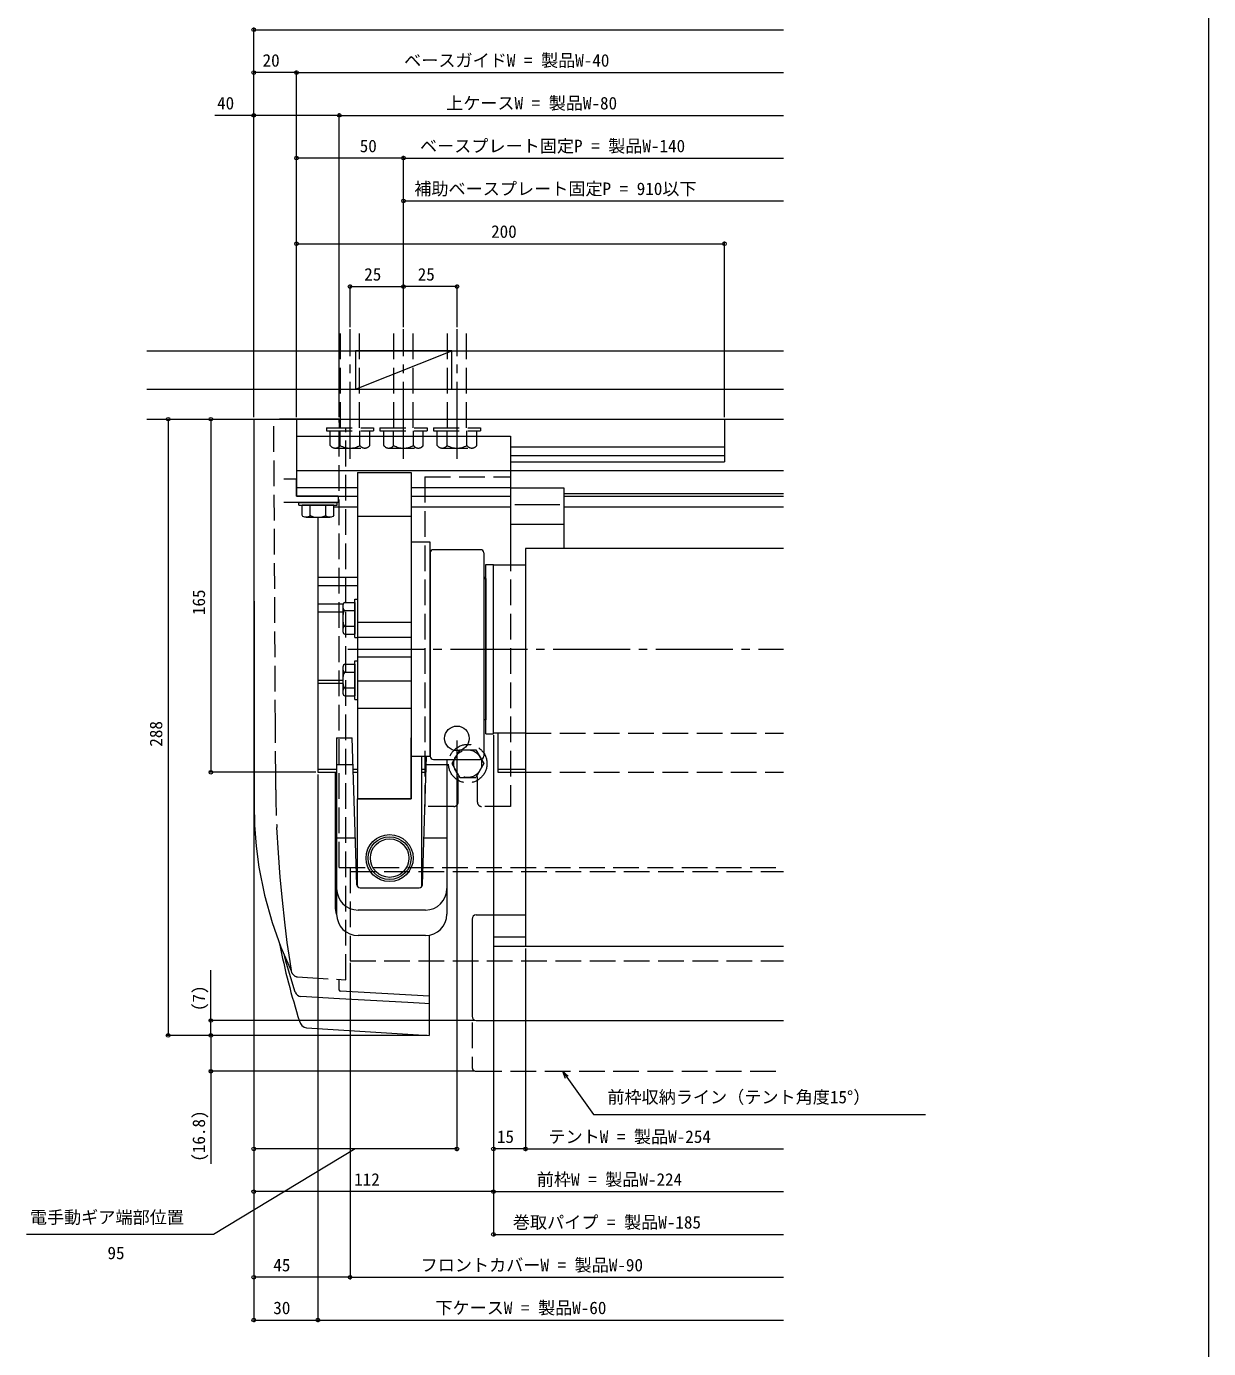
# Model space of a CAD drawing. Units: millimetres, scale not verified. Extents: x -1682 to -296, y -1188 to 1054.
# Drawn here: x -848 to -296, y -573 to 45 of the extents above; entities that cross this region are included whole.
import ezdxf
from ezdxf.enums import TextEntityAlignment as Align

# ---------------------------------------------------------------- set-up
doc = ezdxf.new("R2010")
doc.units = ezdxf.units.MM
doc.header["$LTSCALE"] = 4
doc.linetypes.add('CHAIN2', pattern=[12, 9, -1, 1, -1])
doc.linetypes.add('DASHED3', pattern=[4, 3, -1])
for name, color, linetype, lineweight in [('0-2_YKK_ZWAK', 7, 'Continuous', 9), ('0-3_YKK_12', 2, 'Continuous', 9), ('0-4_YKK_13', 4, 'Continuous', 9), ('0-5_YKK_A1', 4, 'DASHED3', 9), ('0-6_YKK_D', 6, 'Continuous', 9), ('0-7_YSS_K', 3, 'Continuous', 9)]:
    doc.layers.add(name, color=color, linetype=linetype, lineweight=lineweight)
doc.styles.add('ＭＳ ゴシック', font='')
doc.styles.get('ＭＳ ゴシック').set_extended_font_data('MS Gothic')

msp = doc.modelspace()

# ---------------------------------------------------------------- linework, layer by layer
at = {"layer": '0-2_YKK_ZWAK'}
msp.add_line((-296, 996), (-296, -1188), dxfattribs=at)
at = {"layer": '0-3_YKK_12', "linetype": 'CHAIN2'}
for p, q in [((-697.198, -157.184), (-697.198, -96.684)), ((-672.198, -157.184), (-672.198, -96.684)), ((-647.198, -157.184), (-647.198, -96.684)), ((-698.291, -246.184), (-494.698, -246.184))]:
    msp.add_line(p, q, dxfattribs=at)
at = {"layer": '0-3_YKK_12'}
for p, q in [((-622.194, -162.684), (-494.698, -162.684)), ((-622.198, -170.983), (-622.198, -206.934)), ((-597.198, -170.983), (-622.198, -170.983)), ((-597.198, -199.185), (-597.198, -170.983)), ((-703.198, -174.683), (-693.697, -174.683)), ((-668.697, -174.683), (-622.198, -174.683)), ((-599.198, -178.683), (-620.198, -178.683)), ((-597.198, -173.483), (-494.698, -173.483)), ((-597.198, -174.683), (-494.698, -174.683)), ((-597.198, -174.683), (-494.698, -174.683)), ((-712.198, -184.583), (-712.198, -303.684)), ((-704.808, -179.683), (-693.697, -179.683)), ((-668.697, -179.683), (-622.198, -179.683)), ((-597.198, -179.683), (-494.698, -179.683)), ((-622.198, -187.683), (-597.198, -187.683)), ((-712.198, -212.583), (-693.697, -212.583)), ((-634.697, -212.583), (-633.697, -212.583)), ((-712.198, -216.433), (-693.697, -216.433)), ((-712.198, -224.933), (-700.326, -224.933)), ((-712.198, -228.783), (-700.597, -228.783)), ((-712.198, -260.683), (-700.597, -260.683)), ((-712.198, -262.083), (-700.597, -262.083)), ((-628.198, -285.434), (-628.198, -303.684)), ((-712.198, -302.283), (-703.447, -302.283)), ((-695.733, -302.283), (-693.697, -302.283)), ((-663.697, -302.283), (-661.661, -302.283)), ((-628.198, -302.283), (-615.197, -302.283)), ((-712.198, -303.684), (-703.447, -303.684)), ((-695.688, -303.684), (-693.697, -303.684)), ((-663.697, -303.684), (-661.706, -303.684)), ((-628.198, -303.684), (-615.197, -303.684)), ((-630.197, -370.356), (-615.197, -370.356)), ((-630.197, -380.575), (-615.197, -380.575)), ((-630.197, -385.01), (-494.698, -385.01)), ((-630.197, -419.726), (-494.698, -419.726))]:
    msp.add_line(p, q, dxfattribs=at)
at = {"layer": '0-3_YKK_12', "linetype": 'DASHED3'}
msp.add_line((-615.197, -303.684), (-494.698, -303.684), dxfattribs=at)
at = {"layer": '0-3_YKK_12', "color": 7}
msp.add_line((-630.197, -370.356), (-630.197, -419.726), dxfattribs=at)
at = {"layer": '0-4_YKK_13', "linetype": 'DASHED3'}
for p, q in [((-701.698, -142.684), (-701.698, -96.684)), ((-692.698, -142.684), (-692.698, -96.684)), ((-676.698, -142.684), (-676.698, -96.684)), ((-667.698, -142.684), (-667.698, -96.684)), ((-651.698, -142.684), (-651.698, -96.684)), ((-642.698, -142.684), (-642.698, -96.684)), ((-732.567, -185.995), (-732.813, -138.684)), ((-702.198, -138.684), (-702.198, -142.684)), ((-708.198, -142.684), (-708.198, -144.184)), ((-708.198, -142.684), (-686.198, -142.684)), ((-708.198, -144.184), (-686.198, -144.184)), ((-706.436, -150.984), (-706.436, -144.184)), ((-702.198, -142.684), (-699.198, -142.684)), ((-701.817, -150.984), (-701.817, -144.184)), ((-699.199, -400.728), (-699.198, -142.684)), ((-692.579, -150.984), (-692.579, -144.184)), ((-687.961, -150.984), (-687.961, -144.184)), ((-686.198, -142.684), (-686.198, -144.184)), ((-683.198, -142.684), (-683.198, -144.184)), ((-683.198, -142.684), (-661.198, -142.684)), ((-683.198, -144.184), (-661.198, -144.184)), ((-681.436, -150.984), (-681.436, -144.184)), ((-676.817, -150.984), (-676.817, -144.184)), ((-667.58, -150.984), (-667.58, -144.184)), ((-662.961, -150.984), (-662.961, -144.184)), ((-661.198, -142.684), (-661.198, -144.184)), ((-658.198, -142.684), (-658.198, -144.184)), ((-658.198, -142.684), (-636.198, -142.684)), ((-658.198, -144.184), (-636.198, -144.184)), ((-656.436, -150.984), (-656.436, -144.184)), ((-651.817, -150.984), (-651.817, -144.184)), ((-642.579, -150.984), (-642.579, -144.184)), ((-637.961, -150.984), (-637.961, -144.184)), ((-636.198, -142.684), (-636.198, -144.184)), ((-704.127, -152.184), (-690.27, -152.184)), ((-679.126, -152.184), (-665.27, -152.184)), ((-654.126, -152.184), (-640.27, -152.184)), ((-732.062, -281.933), (-732.567, -185.995)), ((-731.934, -305.918), (-732.062, -281.933)), ((-615.197, -285.434), (-494.698, -285.434)), ((-731.901, -311.914), (-731.934, -305.918)), ((-730.692, -341.371), (-731.425, -329.534)), ((-729.812, -352.721), (-730.692, -341.371)), ((-728.826, -363.543), (-729.812, -352.721)), ((-727.729, -373.767), (-728.826, -363.543)), ((-726.527, -383.341), (-727.729, -373.767)), ((-729.551, -385.515), (-724.656, -396.773)), ((-725.229, -392.192), (-726.527, -383.341)), ((-724.55, -396.305), (-725.229, -392.192)), ((-724.656, -396.773), (-724.362, -397.381)), ((-724.377, -397.296), (-724.55, -396.305)), ((-724.381, -397.389), (-724.362, -397.381)), ((-724.362, -397.381), (-724.377, -397.296)), ((-721.753, -399.305), (-719.442, -399.452)), ((-719.442, -399.452), (-699.199, -400.728))]:
    msp.add_line(p, q, dxfattribs=at)
at = {"layer": '0-4_YKK_13'}
for p, q in [((-742.197, -138.684), (-732.813, -138.684)), ((-742.197, -138.684), (-742.03, -308.684)), ((-732.813, -138.684), (-730.124, -138.684)), ((-702.198, -138.684), (-730.124, -138.684)), ((-722.198, -138.684), (-722.198, -158.684)), ((-722.198, -138.684), (-522.198, -138.684)), ((-522.198, -138.684), (-522.198, -158.684)), ((-622.194, -151.684), (-522.198, -151.684)), ((-622.194, -155.684), (-522.198, -155.684)), ((-622.194, -158.684), (-522.198, -158.684)), ((-722.198, -166.683), (-728.198, -166.683)), ((-722.198, -174.683), (-722.198, -166.683)), ((-702.698, -177.683), (-728.198, -177.683)), ((-702.698, -174.683), (-722.198, -174.683)), ((-721.198, -178.883), (-721.198, -177.683)), ((-721.198, -177.683), (-703.198, -177.683)), ((-721.198, -178.883), (-703.198, -178.883)), ((-719.588, -183.583), (-719.588, -178.883)), ((-704.808, -178.883), (-719.588, -178.883)), ((-715.893, -183.583), (-715.893, -178.883)), ((-708.503, -183.583), (-708.503, -178.883)), ((-704.808, -183.583), (-704.808, -178.883)), ((-703.198, -178.883), (-703.198, -177.683)), ((-702.698, -174.683), (-702.698, -177.683)), ((-715.893, -184.583), (-717.741, -184.583)), ((-708.503, -184.583), (-715.893, -184.583)), ((-706.656, -184.583), (-708.503, -184.583)), ((-659.697, -196.184), (-668.697, -196.184)), ((-668.697, -196.184), (-668.697, -296.184)), ((-659.697, -201.184), (-659.697, -296.184)), ((-636.197, -199.684), (-658.197, -199.684)), ((-634.697, -201.184), (-634.697, -296.184)), ((-494.698, -199.185), (-615.197, -199.185)), ((-615.197, -199.185), (-615.197, -385.01)), ((-633.697, -206.684), (-630.197, -206.684)), ((-633.697, -285.684), (-633.697, -206.684)), ((-615.197, -206.934), (-630.197, -206.934)), ((-634.697, -213.184), (-633.697, -213.184)), ((-633.697, -213.184), (-633.697, -279.184)), ((-700.597, -226.198), (-700.597, -228.045)), ((-700.597, -228.045), (-700.597, -235.435)), ((-699.597, -224.35), (-694.897, -224.35)), ((-699.597, -228.045), (-694.897, -228.045)), ((-694.897, -222.74), (-693.697, -222.74)), ((-694.897, -240.74), (-694.897, -222.74)), ((-694.897, -224.35), (-694.897, -239.13)), ((-700.597, -235.435), (-700.597, -237.283)), ((-699.597, -235.435), (-694.897, -235.435)), ((-699.597, -239.13), (-694.897, -239.13)), ((-694.897, -240.74), (-693.697, -240.74)), ((-699.597, -253.237), (-694.897, -253.237)), ((-694.897, -251.627), (-693.697, -251.627)), ((-694.897, -269.627), (-694.897, -251.627)), ((-694.897, -253.237), (-694.897, -268.018)), ((-700.597, -255.085), (-700.597, -256.932)), ((-700.597, -256.932), (-700.597, -264.323)), ((-699.597, -256.932), (-694.897, -256.932)), ((-700.597, -264.323), (-700.597, -266.17)), ((-699.597, -264.323), (-694.897, -264.323)), ((-699.597, -268.018), (-694.897, -268.018)), ((-694.897, -269.627), (-693.697, -269.627)), ((-633.697, -279.184), (-634.697, -279.184)), ((-703.447, -287.567), (-696.207, -287.567)), ((-703.447, -287.567), (-703.447, -370.067)), ((-693.994, -356.267), (-696.207, -287.567)), ((-615.197, -285.434), (-630.197, -285.434)), ((-663.401, -356.267), (-661.465, -296.184)), ((-703.447, -300.147), (-695.802, -300.147)), ((-661.593, -300.147), (-651.947, -300.147)), ((-658.197, -297.684), (-636.197, -297.684)), ((-651.947, -297.684), (-651.947, -370.067)), ((-742.03, -308.684), (-742.019, -318.529)), ((-704.198, -303.684), (-704.198, -366.387)), ((-742.019, -318.529), (-741.818, -328.374)), ((-741.818, -328.374), (-741.071, -338.231)), ((-703.947, -331.83), (-703.447, -331.33)), ((-703.947, -355.83), (-703.947, -331.83)), ((-741.071, -338.231), (-739.775, -348.062)), ((-703.447, -334.425), (-694.698, -334.425)), ((-662.697, -334.425), (-651.947, -334.425)), ((-739.775, -348.062), (-737.193, -361.109)), ((-703.947, -355.83), (-703.447, -356.33)), ((-692.495, -357.719), (-664.9, -357.719)), ((-737.193, -361.109), (-733.633, -374)), ((-661.947, -368.097), (-693.447, -368.097)), ((-638.197, -370.356), (-630.197, -370.356)), ((-630.197, -370.356), (-630.197, -419.726)), ((-733.633, -374), (-729.551, -385.515)), ((-640.197, -372.356), (-640.197, -417.726)), ((-661.947, -380.067), (-693.447, -380.067)), ((-660.198, -380.067), (-660.198, -426.684)), ((-726.919, -393.101), (-727.83, -389.473)), ((-722.84, -406.465), (-726.919, -393.101)), ((-702.198, -405.483), (-702.198, -400.539)), ((-660.198, -408.357), (-701.726, -405.991)), ((-702.128, -409.561), (-720.143, -408.532)), ((-670.182, -411.385), (-702.128, -409.561)), ((-662.195, -411.84), (-670.182, -411.385)), ((-660.198, -411.954), (-662.195, -411.84)), ((-638.197, -419.726), (-630.197, -419.726)), ((-717.492, -423.18), (-660.198, -426.684))]:
    msp.add_line(p, q, dxfattribs=at)
at = {"layer": '0-4_YKK_13', "color": 7}
for p, q in [((-722.198, -146.684), (-722.198, -174.683)), ((-722.198, -146.684), (-622.198, -146.684)), ((-622.198, -146.684), (-622.198, -174.683)), ((-722.198, -162.684), (-622.198, -162.684)), ((-722.198, -170.684), (-693.697, -170.684)), ((-668.697, -170.684), (-622.198, -170.684)), ((-722.198, -174.683), (-693.697, -174.683)), ((-668.697, -174.683), (-622.198, -174.683))]:
    msp.add_line(p, q, dxfattribs=at)
at = {"layer": '0-4_YKK_13', "color": 5}
for p, q in [((-693.697, -163.684), (-668.697, -163.684)), ((-693.697, -163.684), (-693.697, -316.184)), ((-668.697, -163.684), (-668.697, -316.184)), ((-668.697, -184.184), (-693.697, -184.184)), ((-693.697, -233.614), (-668.697, -233.614)), ((-693.697, -240.623), (-668.697, -240.623)), ((-693.697, -249.829), (-668.697, -249.829)), ((-693.697, -261.008), (-668.697, -261.008)), ((-693.697, -273.684), (-668.697, -273.684)), ((-668.697, -316.184), (-668.697, -287.567)), ((-663.697, -357.116), (-663.697, -296.184)), ((-668.697, -316.184), (-693.697, -316.184)), ((-693.697, -357.116), (-693.697, -316.184)), ((-693.697, -316.184), (-668.697, -316.184))]:
    msp.add_line(p, q, dxfattribs=at)
at = {"layer": '0-4_YKK_13'}
for points in [[(-715.893, -183.583), (-716.246, -184.171), (-717.17, -184.534), (-718.312, -184.534), (-719.235, -184.171), (-719.588, -183.583)], [(-708.503, -183.583), (-708.998, -184.083), (-710.351, -184.449), (-712.198, -184.583), (-714.046, -184.449), (-715.398, -184.083), (-715.893, -183.583)], [(-704.808, -183.583), (-705.161, -184.171), (-706.085, -184.534), (-707.227, -184.534), (-708.15, -184.171), (-708.503, -183.583)], [(-668.697, -296.184), (-659.697, -296.184), (-659.697, -196.184)], [(-633.697, -285.684), (-630.197, -285.684), (-630.197, -206.684)], [(-699.597, -224.35), (-700.185, -224.703), (-700.548, -225.627), (-700.548, -226.769), (-700.185, -227.692), (-699.597, -228.045)], [(-699.597, -228.045), (-700.185, -228.751), (-700.548, -230.598), (-700.548, -232.882), (-700.185, -234.73), (-699.597, -235.435)], [(-699.597, -235.435), (-700.185, -235.788), (-700.548, -236.712), (-700.548, -237.854), (-700.185, -238.778), (-699.597, -239.13)], [(-699.597, -253.237), (-700.185, -253.59), (-700.548, -254.514), (-700.548, -255.656), (-700.185, -256.58), (-699.597, -256.932)], [(-699.597, -256.932), (-700.185, -257.638), (-700.548, -259.486), (-700.548, -261.769), (-700.185, -263.617), (-699.597, -264.323)], [(-699.597, -264.323), (-700.185, -264.675), (-700.548, -265.599), (-700.548, -266.741), (-700.185, -267.665), (-699.597, -268.018)]]:
    msp.add_lwpolyline(points, dxfattribs=at)
for centre, radius in [((-647.247, -287.854), 5.75), ((-678.697, -343.83), 11), ((-678.697, -343.83), 10), ((-678.697, -343.83), 9)]:
    msp.add_circle(centre, radius, dxfattribs=at)
at = {"layer": '0-4_YKK_13', "linetype": 'DASHED3'}
for centre, radius, start, end in [((-704.127, -149.362), 2.822, 215.08585, 324.91414), ((-697.198, -142.695), 9.489, 240.87221, 299.12778), ((-690.27, -149.362), 2.822, 215.08585, 324.91414), ((-679.126, -149.362), 2.822, 215.08585, 324.91414), ((-672.198, -142.695), 9.489, 240.87221, 299.12778), ((-665.27, -149.362), 2.822, 215.08585, 324.91414), ((-654.126, -149.362), 2.822, 215.08585, 324.91414), ((-647.198, -142.695), 9.489, 240.87221, 299.12778), ((-640.27, -149.362), 2.822, 215.08585, 324.91414), ((-371.653, -310.991), 360.25, 180.14668, 182.95038), ((-721.554, -396.276), 3.036, 201.48222, 266.23865)]:
    msp.add_arc(centre, radius, start, end, dxfattribs=at)
at = {"layer": '0-4_YKK_13'}
for centre, radius, start, end in [((-658.197, -201.184), 1.5, 90, 180), ((-636.197, -201.184), 1.5, 0, 90), ((-658.197, -296.184), 1.5, 180, 270), ((-636.197, -296.184), 1.5, 270, 0), ((-693.447, -358.097), 10, 180, 270), ((-692.495, -356.219), 1.5, 181.84518, 270), ((-664.9, -356.219), 1.5, 270, 358.1548), ((-661.947, -358.097), 10, 270, 0), ((-694.198, -366.387), 10, 180, 202.35881), ((-693.447, -370.067), 10, 180, 270), ((-661.947, -370.067), 10, 270, 0), ((-638.197, -372.356), 2, 90, 180), ((-411.066, -320.816), 325.241, 191.1761, 197.75821), ((-719.969, -405.513), 3.024, 198.35182, 266.69781), ((-701.666, -405.461), 0.533, 177.6682, 263.51167), ((-717.065, -419.386), 3.798, 189.50418, 263.50618), ((-638.197, -417.726), 2, 180, 270)]:
    msp.add_arc(centre, radius, start, end, dxfattribs=at)
at = {"layer": '0-5_YKK_A1'}
for p, q in [((-702.198, -348.177), (-702.198, -138.684)), ((-662.194, -165.682), (-622.198, -165.682)), ((-662.194, -165.682), (-662.194, -319.682)), ((-622.198, -165.682), (-622.194, -319.682)), ((-662.194, -174.683), (-622.198, -174.683)), ((-645.946, -293.182), (-638.441, -293.182)), ((-638.441, -293.182), (-634.688, -299.682)), ((-634.688, -299.682), (-638.441, -306.182)), ((-646.694, -317.682), (-646.694, -304.888)), ((-637.694, -317.682), (-637.694, -304.888)), ((-648.694, -319.682), (-662.194, -319.682)), ((-622.194, -319.682), (-635.694, -319.682)), ((-702.198, -348.177), (-494.698, -348.177)), ((-697.198, -348.177), (-697.198, -391.807)), ((-697.198, -350.164), (-494.698, -350.164)), ((-697.198, -391.807), (-494.698, -391.807))]:
    msp.add_line(p, q, dxfattribs=at)
msp.add_lwpolyline([(-645.946, -293.182), (-649.699, -299.682), (-645.946, -306.182), (-638.441, -306.182)], dxfattribs=at)
for radius in [9, 6.5]:
    msp.add_circle((-642.194, -299.682), radius, dxfattribs=at)
for centre, start, end in [((-648.694, -317.682), 270, 0), ((-635.694, -317.682), 180, 270)]:
    msp.add_arc(centre, 2, start, end, dxfattribs=at)
at = {"layer": '0-6_YKK_D'}
for p, q in [((-742.196, -137.703), (-742.196, 44.316)), ((-742.196, 43.316), (-494.698, 43.316)), ((-742.196, -137.703), (-742.196, 24.316)), ((-722.198, 23.316), (-742.196, 23.316)), ((-722.198, -137.684), (-722.198, 24.316)), ((-722.198, -137.684), (-722.198, 24.316)), ((-722.198, 23.316), (-494.698, 23.316)), ((-742.196, 3.316), (-760.33, 3.316)), ((-742.196, -137.723), (-742.196, 4.316)), ((-702.198, 3.316), (-742.196, 3.316)), ((-702.198, -137.684), (-702.198, 4.316)), ((-702.198, -137.684), (-702.198, 4.316)), ((-702.198, 3.316), (-494.698, 3.316)), ((-722.198, -137.684), (-722.198, -15.684)), ((-672.198, -16.684), (-722.198, -16.684)), ((-672.198, -95.684), (-672.198, -15.684)), ((-672.198, -95.684), (-672.198, -15.684)), ((-672.198, -16.684), (-494.698, -16.684)), ((-672.198, -95.684), (-672.198, -35.684)), ((-672.198, -36.684), (-494.698, -36.684)), ((-722.198, -137.684), (-722.198, -55.684)), ((-722.198, -56.684), (-522.198, -56.684)), ((-522.198, -137.684), (-522.198, -55.684)), ((-697.198, -95.684), (-697.198, -75.684)), ((-697.198, -76.684), (-672.198, -76.684)), ((-672.198, -95.684), (-672.198, -75.684)), ((-672.198, -95.684), (-672.198, -75.684)), ((-647.198, -76.684), (-672.198, -76.684)), ((-647.198, -95.684), (-647.198, -75.684)), ((-782.196, -138.684), (-782.196, -426.684)), ((-762.196, -138.684), (-762.196, -303.684)), ((-742.197, -139.684), (-742.197, -480.726)), ((-742.196, -139.723), (-742.196, -540.726)), ((-742.196, -139.723), (-742.196, -560.726)), ((-647.247, -288.854), (-647.247, -480.726)), ((-630.197, -286.434), (-630.197, -520.726)), ((-713.198, -303.684), (-763.197, -303.684)), ((-712.198, -304.684), (-712.198, -560.726)), ((-712.198, -304.684), (-712.198, -560.726)), ((-615.197, -386.01), (-615.197, -480.726)), ((-615.197, -386.01), (-615.197, -480.726)), ((-697.198, -392.807), (-697.198, -540.726)), ((-697.198, -392.807), (-697.198, -540.726)), ((-762.196, -419.726), (-762.196, -396.193)), ((-639.197, -419.726), (-763.197, -419.726)), ((-762.196, -426.684), (-762.196, -419.726)), ((-661.198, -426.684), (-783.197, -426.684)), ((-661.198, -426.684), (-763.197, -426.684)), ((-661.198, -426.684), (-763.197, -426.684)), ((-762.196, -426.684), (-762.196, -443.459)), ((-639.197, -443.459), (-763.197, -443.459)), ((-762.196, -443.459), (-762.196, -486.726)), ((-742.196, -444.46), (-742.196, -500.726)), ((-630.197, -444.46), (-630.197, -480.726)), ((-630.197, -444.46), (-630.197, -500.726)), ((-630.197, -444.46), (-630.197, -500.726)), ((-597.924, -443.459), (-595.937, -446.219)), ((-597.924, -443.459), (-596.677, -446.751)), ((-595.198, -445.686), (-597.924, -443.459)), ((-595.937, -446.219), (-583.354, -463.693)), ((-583.354, -463.693), (-428.227, -463.693)), ((-694.722, -479.726), (-760.947, -519.726)), ((-647.247, -479.726), (-742.197, -479.726)), ((-615.197, -479.726), (-630.197, -479.726)), ((-615.197, -479.726), (-494.698, -479.726)), ((-630.197, -499.726), (-742.196, -499.726)), ((-630.197, -499.726), (-494.698, -499.726)), ((-760.947, -519.726), (-848.414, -519.726)), ((-630.197, -519.726), (-494.698, -519.726)), ((-697.198, -539.726), (-742.196, -539.726)), ((-697.198, -539.726), (-494.698, -539.726)), ((-742.196, -559.726), (-712.198, -559.726)), ((-712.198, -559.726), (-494.698, -559.726))]:
    msp.add_line(p, q, dxfattribs=at)
at = {"layer": '0-6_YKK_D', "linetype": 'DASHED3'}
for p, q in [((-640.197, -420.726), (-640.197, -441.459)), ((-630.197, -420.726), (-630.197, -443.459)), ((-638.197, -443.459), (-494.698, -443.459))]:
    msp.add_line(p, q, dxfattribs=at)
at = {"layer": '0-6_YKK_D'}
for centre in [(-742.196, 43.316), (-742.196, 23.316), (-722.198, 23.316), (-722.198, 23.316), (-742.196, 3.316), (-702.198, 3.316), (-702.198, 3.316), (-722.198, -16.684), (-672.198, -16.684), (-672.198, -16.684), (-672.198, -36.684), (-722.198, -56.684), (-522.198, -56.684), (-697.198, -76.684), (-672.198, -76.684), (-672.198, -76.684), (-647.198, -76.684), (-782.196, -138.684), (-762.196, -138.684), (-762.196, -303.684), (-762.196, -419.726), (-782.196, -426.684), (-762.196, -426.684), (-762.196, -426.684), (-762.196, -443.459), (-742.197, -479.726), (-647.247, -479.726), (-630.197, -479.726), (-615.197, -479.726), (-615.197, -479.726), (-742.196, -499.726), (-630.197, -499.726), (-630.197, -499.726), (-630.197, -519.726), (-742.196, -539.726), (-697.198, -539.726), (-697.198, -539.726), (-742.196, -559.726), (-712.198, -559.726), (-712.198, -559.726)]:
    msp.add_circle(centre, 0.85, dxfattribs=at)
at = {"layer": '0-6_YKK_D', "linetype": 'DASHED3'}
msp.add_arc((-638.197, -441.459), 2, 180, 270, dxfattribs=at)
at = {"layer": '0-7_YSS_K'}
for p, q in [((-792.198, -106.684), (-494.698, -106.684)), ((-694.698, -106.684), (-694.698, -124.684)), ((-649.698, -124.684), (-649.698, -106.684)), ((-792.198, -124.684), (-494.698, -124.684)), ((-792.198, -124.684), (-494.698, -124.684)), ((-694.698, -124.684), (-649.698, -124.684)), ((-792.198, -138.684), (-494.698, -138.684))]:
    msp.add_line(p, q, dxfattribs=at)
msp.add_lwpolyline([(-694.698, -124.684), (-649.698, -106.684), (-694.698, -106.684)], dxfattribs=at)

# ---------------------------------------------------------------- texts
at = {"layer": '0-6_YKK_D', "color": 4, "style": 'ＭＳ ゴシック'}
for s, p in [('20', (-738.064, 24.316)), ('ベースガイドW = 製品W-40', (-671.915, 24.316)), ('上ケースW = 製品W-80', (-652.315, 4.316)), ('40', (-759.33, 4.316)), ('50', (-692.673, -15.684)), ('ベースプレート固定P = 製品W-140', (-664.515, -15.684)), ('補助ベースプレート固定P = 910以下', (-667.182, -35.684)), ('200', (-631.265, -55.684)), ('25', (-690.565, -75.684)), ('25', (-665.565, -75.684)), ('前枠収納ライン（テント角度15°）', (-576.954, -460.213)), ('15', (-628.564, -478.726)), ('テントW = 製品W-254', (-604.481, -478.726)), ('112', (-695.264, -498.726)), ('前枠W = 製品W-224', (-609.914, -498.726)), ('電手動ギア端部位置', (-846.814, -516.393)), ('巻取パイプ = 製品W-185', (-621.115, -518.726)), ('95', (-810.547, -533.059)), ('45', (-733.064, -538.726)), ('フロントカバーW = 製品W-90', (-664.215, -538.726)), ('30', (-733.064, -558.726)), ('下ケースW = 製品W-60', (-657.315, -558.726))]:
    msp.add_text(s, height=5.865, dxfattribs=at).set_placement(p, align=Align.BOTTOM_LEFT)
for s, p in [('165', (-763.197, -230.251)), ('288', (-783.197, -291.751)), ('(7)', (-763.197, -415.326)), ('(16.8)', (-763.197, -485.726))]:
    msp.add_text(s, height=5.865, rotation=90, dxfattribs=at).set_placement(p, align=Align.BOTTOM_LEFT)

doc.saveas('drawing.dxf')
